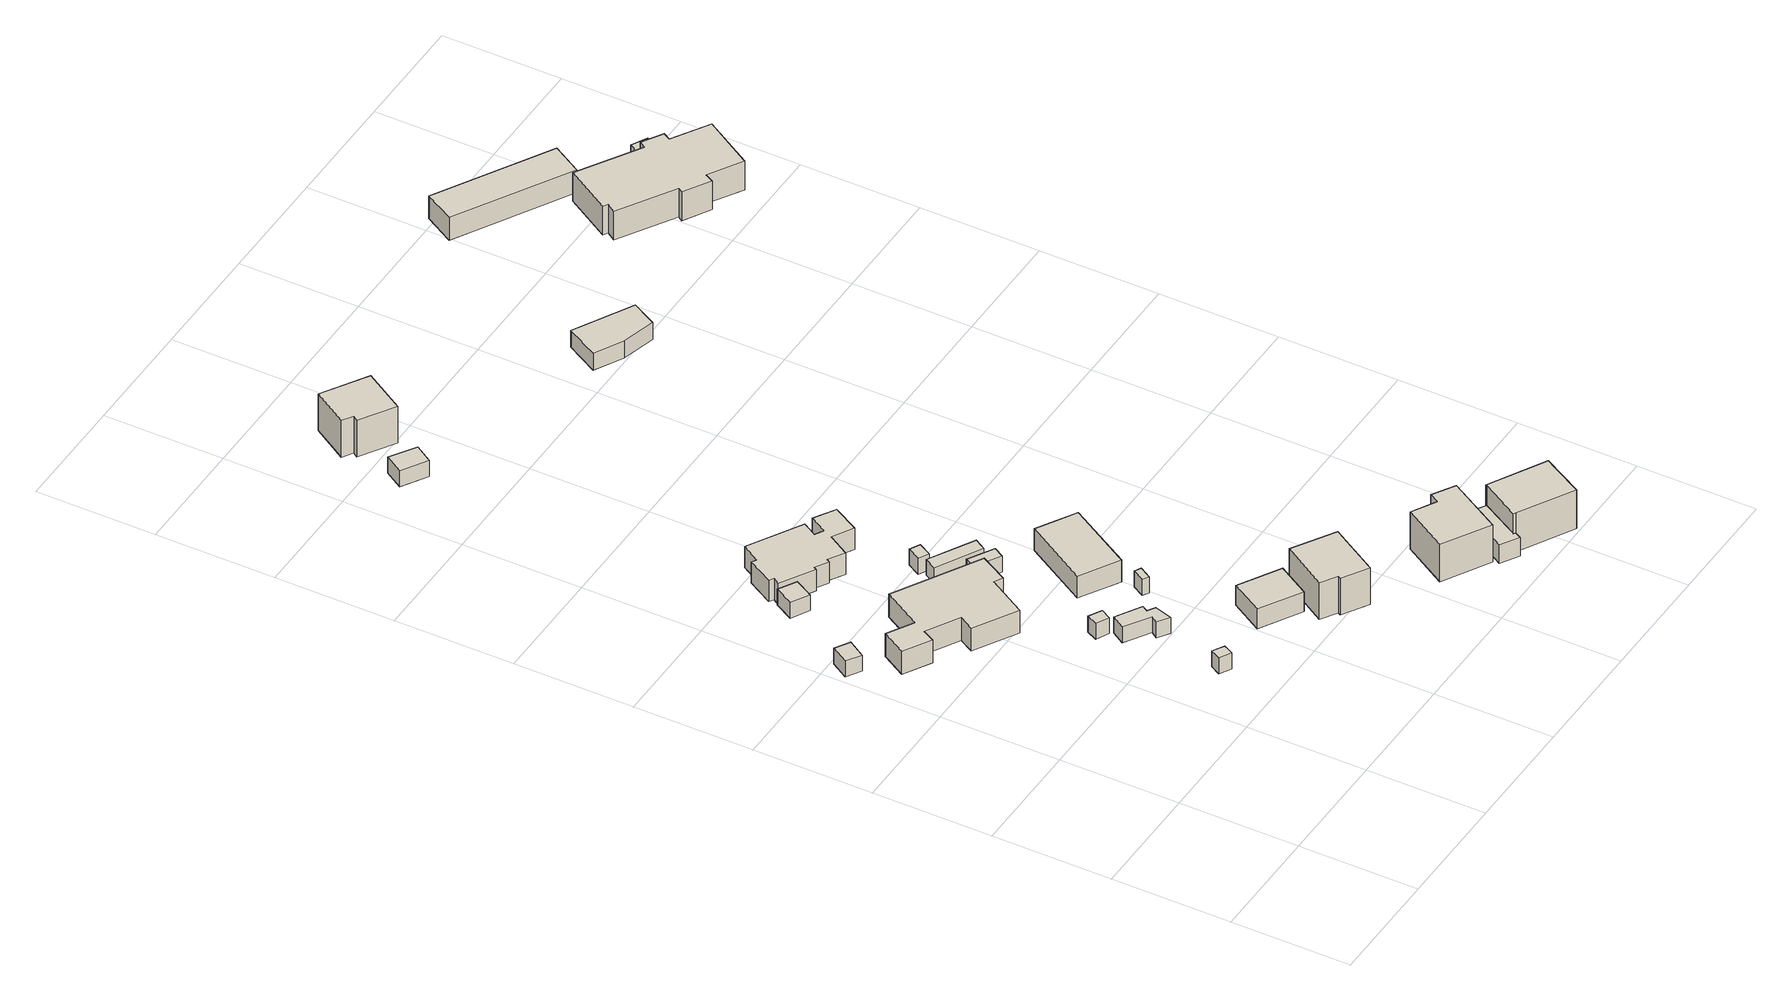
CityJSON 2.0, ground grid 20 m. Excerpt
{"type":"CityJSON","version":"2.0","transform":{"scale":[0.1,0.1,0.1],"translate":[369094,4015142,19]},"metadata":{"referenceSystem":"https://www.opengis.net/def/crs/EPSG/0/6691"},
"CityObjects":{
"building1":{"type":"Building","attributes":{"枝番":1,"利根川水系渡良瀬川洪水浸水想定区域（計画規模）.規模":"L1","利根川水系渡良瀬川洪水浸水想定区域（計画規模）.浸水ランク":"2","利根川水系渡良瀬川洪水浸水想定区域（計画規模）.浸水深":1.86,"利根川水系渡良瀬川洪水浸水想定区域（計画規模）.継続時間":6.9,"利根川水系渡良瀬川洪水浸水想定区域（想定最大規模）.規模":"L2","利根川水系渡良瀬川洪水浸水想定区域（想定最大規模）.浸水ランク":"3","利根川水系渡良瀬川洪水浸水想定区域（想定最大規模）.浸水深":3.44,"利根川水系渡良瀬川洪水浸水想定区域（想定最大規模）.継続時間":20.7,"利根川水系矢場川洪水浸水想定区域（想定最大規模）.規模":"L2","利根川水系矢場川洪水浸水想定区域（想定最大規模）.浸水ランク":"2","利根川水系矢場川洪水浸水想定区域（想定最大規模）.浸水深":0.89,"利根川水系矢場川洪水浸水想定区域（想定最大規模）.継続時間":6.1,"利根川水系多々良川洪水浸水想定区域（想定最大規模）.規模":"L2","利根川水系多々良川洪水浸水想定区域（想定最大規模）.浸水ランク":"2","利根川水系多々良川洪水浸水想定区域（想定最大規模）.浸水深":0.7,"利根川水系利根川洪水浸水想定区域（想定最大規模）.規模":"L2","利根川水系利根川洪水浸水想定区域（想定最大規模）.浸水ランク":"2","利根川水系利根川洪水浸水想定区域（想定最大規模）.浸水深":1.24,"measuredHeight":3.1,"BuildingDetails.prefecture":"10","BuildingDetails.city":"10207"},"geometry":[{"type":"Solid","lod":"1","boundaries":[[[[0,1,2,3]],[[2,4,5,3]],[[1,6,4,2]],[[0,7,6,1]],[[3,5,7,0]],[[4,6,7,5]]]]}]},
"building2":{"type":"Building","attributes":{"枝番":1,"利根川水系渡良瀬川洪水浸水想定区域（計画規模）.規模":"L1","利根川水系渡良瀬川洪水浸水想定区域（計画規模）.浸水ランク":"2","利根川水系渡良瀬川洪水浸水想定区域（計画規模）.浸水深":1.57,"利根川水系渡良瀬川洪水浸水想定区域（計画規模）.継続時間":8.3,"利根川水系渡良瀬川洪水浸水想定区域（想定最大規模）.規模":"L2","利根川水系渡良瀬川洪水浸水想定区域（想定最大規模）.浸水ランク":"3","利根川水系渡良瀬川洪水浸水想定区域（想定最大規模）.浸水深":3.14,"利根川水系渡良瀬川洪水浸水想定区域（想定最大規模）.継続時間":24.8,"利根川水系矢場川洪水浸水想定区域（想定最大規模）.規模":"L2","利根川水系矢場川洪水浸水想定区域（想定最大規模）.浸水ランク":"2","利根川水系矢場川洪水浸水想定区域（想定最大規模）.浸水深":0.58,"利根川水系矢場川洪水浸水想定区域（想定最大規模）.継続時間":10.4,"利根川水系多々良川洪水浸水想定区域（計画規模）.規模":"L1","利根川水系多々良川洪水浸水想定区域（想定最大規模）.規模":"L2","利根川水系多々良川洪水浸水想定区域（想定最大規模）.浸水ランク":"1","利根川水系多々良川洪水浸水想定区域（想定最大規模）.浸水深":0.4,"利根川水系多々良川洪水浸水想定区域（想定最大規模）.継続時間":6.3,"利根川水系利根川洪水浸水想定区域（想定最大規模）.規模":"L2","利根川水系利根川洪水浸水想定区域（想定最大規模）.浸水ランク":"2","利根川水系利根川洪水浸水想定区域（想定最大規模）.浸水深":1.34,"measuredHeight":3.1,"BuildingDetails.prefecture":"10","BuildingDetails.city":"10207"},"geometry":[{"type":"Solid","lod":"1","boundaries":[[[[8,9,10,11]],[[10,12,13,11]],[[9,14,12,10]],[[8,15,14,9]],[[11,13,15,8]],[[12,14,15,13]]]]}]},
"building3":{"type":"Building","attributes":{"枝番":1,"利根川水系渡良瀬川洪水浸水想定区域（計画規模）.規模":"L1","利根川水系渡良瀬川洪水浸水想定区域（計画規模）.浸水ランク":"2","利根川水系渡良瀬川洪水浸水想定区域（計画規模）.浸水深":1.37,"利根川水系渡良瀬川洪水浸水想定区域（計画規模）.継続時間":6.9,"利根川水系渡良瀬川洪水浸水想定区域（想定最大規模）.規模":"L2","利根川水系渡良瀬川洪水浸水想定区域（想定最大規模）.浸水ランク":"2","利根川水系渡良瀬川洪水浸水想定区域（想定最大規模）.浸水深":2.95,"利根川水系渡良瀬川洪水浸水想定区域（想定最大規模）.継続時間":20.7,"利根川水系矢場川洪水浸水想定区域（想定最大規模）.規模":"L2","利根川水系矢場川洪水浸水想定区域（想定最大規模）.浸水ランク":"1","利根川水系矢場川洪水浸水想定区域（想定最大規模）.浸水深":0.39,"利根川水系矢場川洪水浸水想定区域（想定最大規模）.継続時間":6.1,"利根川水系多々良川洪水浸水想定区域（計画規模）.規模":"L1","利根川水系多々良川洪水浸水想定区域（計画規模）.浸水ランク":"1","利根川水系多々良川洪水浸水想定区域（計画規模）.浸水深":0.03,"利根川水系多々良川洪水浸水想定区域（想定最大規模）.規模":"L2","利根川水系多々良川洪水浸水想定区域（想定最大規模）.浸水ランク":"1","利根川水系多々良川洪水浸水想定区域（想定最大規模）.浸水深":0.2,"利根川水系利根川洪水浸水想定区域（想定最大規模）.規模":"L2","利根川水系利根川洪水浸水想定区域（想定最大規模）.浸水ランク":"2","利根川水系利根川洪水浸水想定区域（想定最大規模）.浸水深":0.938,"usage":"411","measuredHeight":6.7,"BuildingDetails.prefecture":"10","BuildingDetails.city":"10207","BuildingDetails.surveyYear":2016},"geometry":[{"type":"Solid","lod":"1","boundaries":[[[[16,17,18,19,20,21,22,23,24,25,26,27]],[[26,28,29,27]],[[25,30,28,26]],[[24,31,30,25]],[[23,32,31,24]],[[22,33,32,23]],[[21,34,33,22]],[[20,35,34,21]],[[19,36,35,20]],[[18,37,36,19]],[[17,38,37,18]],[[16,39,38,17]],[[27,29,39,16]],[[28,30,31,32,33,34,35,36,37,38,39,29]]]]}]},
"building4":{"type":"Building","attributes":{"枝番":1,"利根川水系渡良瀬川洪水浸水想定区域（計画規模）.規模":"L1","利根川水系渡良瀬川洪水浸水想定区域（計画規模）.浸水ランク":"2","利根川水系渡良瀬川洪水浸水想定区域（計画規模）.浸水深":2.14,"利根川水系渡良瀬川洪水浸水想定区域（計画規模）.継続時間":10.6,"利根川水系渡良瀬川洪水浸水想定区域（想定最大規模）.規模":"L2","利根川水系渡良瀬川洪水浸水想定区域（想定最大規模）.浸水ランク":"3","利根川水系渡良瀬川洪水浸水想定区域（想定最大規模）.浸水深":3.74,"利根川水系渡良瀬川洪水浸水想定区域（想定最大規模）.継続時間":29.9,"利根川水系矢場川洪水浸水想定区域（想定最大規模）.規模":"L2","利根川水系矢場川洪水浸水想定区域（想定最大規模）.浸水ランク":"2","利根川水系矢場川洪水浸水想定区域（想定最大規模）.浸水深":1.18,"利根川水系矢場川洪水浸水想定区域（想定最大規模）.継続時間":14.2,"利根川水系多々良川洪水浸水想定区域（計画規模）.規模":"L1","利根川水系多々良川洪水浸水想定区域（計画規模）.浸水ランク":"2","利根川水系多々良川洪水浸水想定区域（計画規模）.浸水深":0.53,"利根川水系多々良川洪水浸水想定区域（計画規模）.継続時間":0.9,"利根川水系多々良川洪水浸水想定区域（想定最大規模）.規模":"L2","利根川水系多々良川洪水浸水想定区域（想定最大規模）.浸水ランク":"2","利根川水系多々良川洪水浸水想定区域（想定最大規模）.浸水深":1,"利根川水系多々良川洪水浸水想定区域（想定最大規模）.継続時間":11.8,"利根川水系利根川洪水浸水想定区域（想定最大規模）.規模":"L2","利根川水系利根川洪水浸水想定区域（想定最大規模）.浸水ランク":"2","利根川水系利根川洪水浸水想定区域（想定最大規模）.浸水深":1.74,"BuildingDetails.prefecture":"10","BuildingDetails.city":"10207"},"geometry":[{"type":"Solid","lod":"1","boundaries":[[[[40,41,42,43]],[[42,44,45,43]],[[41,46,44,42]],[[40,47,46,41]],[[43,45,47,40]],[[44,46,47,45]]]]}]},
"building5":{"type":"Building","attributes":{"枝番":1,"利根川水系渡良瀬川洪水浸水想定区域（計画規模）.規模":"L1","利根川水系渡良瀬川洪水浸水想定区域（計画規模）.浸水ランク":"2","利根川水系渡良瀬川洪水浸水想定区域（計画規模）.浸水深":1.77,"利根川水系渡良瀬川洪水浸水想定区域（計画規模）.継続時間":7.5,"利根川水系渡良瀬川洪水浸水想定区域（想定最大規模）.規模":"L2","利根川水系渡良瀬川洪水浸水想定区域（想定最大規模）.浸水ランク":"3","利根川水系渡良瀬川洪水浸水想定区域（想定最大規模）.浸水深":3.34,"利根川水系渡良瀬川洪水浸水想定区域（想定最大規模）.継続時間":22.2,"利根川水系矢場川洪水浸水想定区域（想定最大規模）.規模":"L2","利根川水系矢場川洪水浸水想定区域（想定最大規模）.浸水ランク":"2","利根川水系矢場川洪水浸水想定区域（想定最大規模）.浸水深":0.79,"利根川水系矢場川洪水浸水想定区域（想定最大規模）.継続時間":8.2,"利根川水系多々良川洪水浸水想定区域（計画規模）.規模":"L1","利根川水系多々良川洪水浸水想定区域（計画規模）.浸水ランク":"1","利根川水系多々良川洪水浸水想定区域（計画規模）.浸水深":0.13,"利根川水系多々良川洪水浸水想定区域（想定最大規模）.規模":"L2","利根川水系多々良川洪水浸水想定区域（想定最大規模）.浸水ランク":"2","利根川水系多々良川洪水浸水想定区域（想定最大規模）.浸水深":0.6,"利根川水系多々良川洪水浸水想定区域（想定最大規模）.継続時間":1.9,"利根川水系利根川洪水浸水想定区域（想定最大規模）.規模":"L2","利根川水系利根川洪水浸水想定区域（想定最大規模）.浸水ランク":"2","利根川水系利根川洪水浸水想定区域（想定最大規模）.浸水深":1.14,"BuildingDetails.prefecture":"10","BuildingDetails.city":"10207"},"geometry":[{"type":"Solid","lod":"1","boundaries":[[[[48,49,50,51]],[[50,52,53,51]],[[49,54,52,50]],[[48,55,54,49]],[[51,53,55,48]],[[52,54,55,53]]]]}]},
"building6":{"type":"Building","attributes":{"枝番":1,"利根川水系渡良瀬川洪水浸水想定区域（計画規模）.規模":"L1","利根川水系渡良瀬川洪水浸水想定区域（計画規模）.浸水ランク":"2","利根川水系渡良瀬川洪水浸水想定区域（計画規模）.浸水深":1.77,"利根川水系渡良瀬川洪水浸水想定区域（計画規模）.継続時間":7.5,"利根川水系渡良瀬川洪水浸水想定区域（想定最大規模）.規模":"L2","利根川水系渡良瀬川洪水浸水想定区域（想定最大規模）.浸水ランク":"3","利根川水系渡良瀬川洪水浸水想定区域（想定最大規模）.浸水深":3.34,"利根川水系渡良瀬川洪水浸水想定区域（想定最大規模）.継続時間":22.2,"利根川水系矢場川洪水浸水想定区域（想定最大規模）.規模":"L2","利根川水系矢場川洪水浸水想定区域（想定最大規模）.浸水ランク":"2","利根川水系矢場川洪水浸水想定区域（想定最大規模）.浸水深":0.79,"利根川水系矢場川洪水浸水想定区域（想定最大規模）.継続時間":8.2,"利根川水系多々良川洪水浸水想定区域（計画規模）.規模":"L1","利根川水系多々良川洪水浸水想定区域（計画規模）.浸水ランク":"1","利根川水系多々良川洪水浸水想定区域（計画規模）.浸水深":0.13,"利根川水系多々良川洪水浸水想定区域（想定最大規模）.規模":"L2","利根川水系多々良川洪水浸水想定区域（想定最大規模）.浸水ランク":"2","利根川水系多々良川洪水浸水想定区域（想定最大規模）.浸水深":0.6,"利根川水系多々良川洪水浸水想定区域（想定最大規模）.継続時間":1.9,"利根川水系利根川洪水浸水想定区域（想定最大規模）.規模":"L2","利根川水系利根川洪水浸水想定区域（想定最大規模）.浸水ランク":"2","利根川水系利根川洪水浸水想定区域（想定最大規模）.浸水深":1.24,"BuildingDetails.prefecture":"10","BuildingDetails.city":"10207"},"geometry":[{"type":"Solid","lod":"1","boundaries":[[[[56,57,58,59,60,61,62,63]],[[62,64,65,63]],[[61,66,64,62]],[[60,67,66,61]],[[59,68,67,60]],[[58,69,68,59]],[[57,70,69,58]],[[56,71,70,57]],[[63,65,71,56]],[[64,66,67,68,69,70,71,65]]]]}]},
"building7":{"type":"Building","attributes":{"枝番":1,"利根川水系渡良瀬川洪水浸水想定区域（計画規模）.規模":"L1","利根川水系渡良瀬川洪水浸水想定区域（計画規模）.浸水ランク":"2","利根川水系渡良瀬川洪水浸水想定区域（計画規模）.浸水深":1.61,"利根川水系渡良瀬川洪水浸水想定区域（計画規模）.継続時間":8.3,"利根川水系渡良瀬川洪水浸水想定区域（想定最大規模）.規模":"L2","利根川水系渡良瀬川洪水浸水想定区域（想定最大規模）.浸水ランク":"3","利根川水系渡良瀬川洪水浸水想定区域（想定最大規模）.浸水深":3.15,"利根川水系渡良瀬川洪水浸水想定区域（想定最大規模）.継続時間":24.8,"利根川水系矢場川洪水浸水想定区域（想定最大規模）.規模":"L2","利根川水系矢場川洪水浸水想定区域（想定最大規模）.浸水ランク":"2","利根川水系矢場川洪水浸水想定区域（想定最大規模）.浸水深":0.58,"利根川水系矢場川洪水浸水想定区域（想定最大規模）.継続時間":10.4,"利根川水系多々良川洪水浸水想定区域（計画規模）.規模":"L1","利根川水系多々良川洪水浸水想定区域（計画規模）.浸水ランク":"1","利根川水系多々良川洪水浸水想定区域（計画規模）.浸水深":0.13,"利根川水系多々良川洪水浸水想定区域（想定最大規模）.規模":"L2","利根川水系多々良川洪水浸水想定区域（想定最大規模）.浸水ランク":"1","利根川水系多々良川洪水浸水想定区域（想定最大規模）.浸水深":0.4,"利根川水系多々良川洪水浸水想定区域（想定最大規模）.継続時間":6.3,"利根川水系利根川洪水浸水想定区域（想定最大規模）.規模":"L2","利根川水系利根川洪水浸水想定区域（想定最大規模）.浸水ランク":"2","利根川水系利根川洪水浸水想定区域（想定最大規模）.浸水深":1.04,"usage":"411","measuredHeight":5.1,"BuildingDetails.prefecture":"10","BuildingDetails.city":"10207","BuildingDetails.surveyYear":2016},"geometry":[{"type":"Solid","lod":"1","boundaries":[[[[72,73,74,75,76,77,78,79,80,81,82,83,84,85,86,87,88,89]],[[88,90,91,89]],[[87,92,90,88]],[[86,93,92,87]],[[85,94,93,86]],[[84,95,94,85]],[[83,96,95,84]],[[82,97,96,83]],[[81,98,97,82]],[[80,99,98,81]],[[79,100,99,80]],[[78,101,100,79]],[[77,102,101,78]],[[76,103,102,77]],[[75,104,103,76]],[[74,105,104,75]],[[73,106,105,74]],[[72,107,106,73]],[[89,91,107,72]],[[90,92,93,94,95,96,97,98,99,100,101,102,103,104,105,106,107,91]]]]}]},
"building8":{"type":"Building","attributes":{"枝番":1,"利根川水系渡良瀬川洪水浸水想定区域（計画規模）.規模":"L1","利根川水系渡良瀬川洪水浸水想定区域（計画規模）.浸水ランク":"2","利根川水系渡良瀬川洪水浸水想定区域（計画規模）.浸水深":1.58,"利根川水系渡良瀬川洪水浸水想定区域（計画規模）.継続時間":8.2,"利根川水系渡良瀬川洪水浸水想定区域（想定最大規模）.規模":"L2","利根川水系渡良瀬川洪水浸水想定区域（想定最大規模）.浸水ランク":"3","利根川水系渡良瀬川洪水浸水想定区域（想定最大規模）.浸水深":3.15,"利根川水系渡良瀬川洪水浸水想定区域（想定最大規模）.継続時間":24.3,"利根川水系矢場川洪水浸水想定区域（想定最大規模）.規模":"L2","利根川水系矢場川洪水浸水想定区域（想定最大規模）.浸水ランク":"2","利根川水系矢場川洪水浸水想定区域（想定最大規模）.浸水深":0.58,"利根川水系矢場川洪水浸水想定区域（想定最大規模）.継続時間":10.1,"利根川水系多々良川洪水浸水想定区域（計画規模）.規模":"L1","利根川水系多々良川洪水浸水想定区域（計画規模）.浸水ランク":"1","利根川水系多々良川洪水浸水想定区域（計画規模）.浸水深":0.33,"利根川水系多々良川洪水浸水想定区域（想定最大規模）.規模":"L2","利根川水系多々良川洪水浸水想定区域（想定最大規模）.浸水ランク":"1","利根川水系多々良川洪水浸水想定区域（想定最大規模）.浸水深":0.4,"利根川水系多々良川洪水浸水想定区域（想定最大規模）.継続時間":5.8,"利根川水系利根川洪水浸水想定区域（想定最大規模）.規模":"L2","利根川水系利根川洪水浸水想定区域（想定最大規模）.浸水ランク":"2","利根川水系利根川洪水浸水想定区域（想定最大規模）.浸水深":1.14,"usage":"411","BuildingDetails.prefecture":"10","BuildingDetails.city":"10207","BuildingDetails.surveyYear":2016},"geometry":[{"type":"Solid","lod":"1","boundaries":[[[[108,109,110,111]],[[110,112,113,111]],[[109,114,112,110]],[[108,115,114,109]],[[111,113,115,108]],[[112,114,115,113]]]]}]},
"building9":{"type":"Building","attributes":{"枝番":1,"利根川水系渡良瀬川洪水浸水想定区域（計画規模）.規模":"L1","利根川水系渡良瀬川洪水浸水想定区域（計画規模）.浸水ランク":"2","利根川水系渡良瀬川洪水浸水想定区域（計画規模）.浸水深":1.68,"利根川水系渡良瀬川洪水浸水想定区域（計画規模）.継続時間":8.2,"利根川水系渡良瀬川洪水浸水想定区域（想定最大規模）.規模":"L2","利根川水系渡良瀬川洪水浸水想定区域（想定最大規模）.浸水ランク":"3","利根川水系渡良瀬川洪水浸水想定区域（想定最大規模）.浸水深":3.25,"利根川水系渡良瀬川洪水浸水想定区域（想定最大規模）.継続時間":24.3,"利根川水系矢場川洪水浸水想定区域（想定最大規模）.規模":"L2","利根川水系矢場川洪水浸水想定区域（想定最大規模）.浸水ランク":"2","利根川水系矢場川洪水浸水想定区域（想定最大規模）.浸水深":0.69,"利根川水系矢場川洪水浸水想定区域（想定最大規模）.継続時間":10.1,"利根川水系多々良川洪水浸水想定区域（計画規模）.規模":"L1","利根川水系多々良川洪水浸水想定区域（計画規模）.浸水ランク":"1","利根川水系多々良川洪水浸水想定区域（計画規模）.浸水深":0.03,"利根川水系多々良川洪水浸水想定区域（想定最大規模）.規模":"L2","利根川水系多々良川洪水浸水想定区域（想定最大規模）.浸水ランク":"2","利根川水系多々良川洪水浸水想定区域（想定最大規模）.浸水深":0.5,"利根川水系多々良川洪水浸水想定区域（想定最大規模）.継続時間":5.8,"利根川水系利根川洪水浸水想定区域（想定最大規模）.規模":"L2","利根川水系利根川洪水浸水想定区域（想定最大規模）.浸水ランク":"2","利根川水系利根川洪水浸水想定区域（想定最大規模）.浸水深":1.24,"usage":"411","BuildingDetails.prefecture":"10","BuildingDetails.city":"10207","BuildingDetails.surveyYear":2016},"geometry":[{"type":"Solid","lod":"1","boundaries":[[[[116,117,118,119]],[[118,120,121,119]],[[117,122,120,118]],[[116,123,122,117]],[[119,121,123,116]],[[120,122,123,121]]]]}]},
"building10":{"type":"Building","attributes":{"枝番":1,"利根川水系渡良瀬川洪水浸水想定区域（計画規模）.規模":"L1","利根川水系渡良瀬川洪水浸水想定区域（計画規模）.浸水ランク":"2","利根川水系渡良瀬川洪水浸水想定区域（計画規模）.浸水深":1.58,"利根川水系渡良瀬川洪水浸水想定区域（計画規模）.継続時間":8.2,"利根川水系渡良瀬川洪水浸水想定区域（想定最大規模）.規模":"L2","利根川水系渡良瀬川洪水浸水想定区域（想定最大規模）.浸水ランク":"3","利根川水系渡良瀬川洪水浸水想定区域（想定最大規模）.浸水深":3.15,"利根川水系渡良瀬川洪水浸水想定区域（想定最大規模）.継続時間":24.3,"利根川水系矢場川洪水浸水想定区域（想定最大規模）.規模":"L2","利根川水系矢場川洪水浸水想定区域（想定最大規模）.浸水ランク":"2","利根川水系矢場川洪水浸水想定区域（想定最大規模）.浸水深":0.58,"利根川水系矢場川洪水浸水想定区域（想定最大規模）.継続時間":10.1,"利根川水系多々良川洪水浸水想定区域（計画規模）.規模":"L1","利根川水系多々良川洪水浸水想定区域（計画規模）.浸水ランク":"1","利根川水系多々良川洪水浸水想定区域（計画規模）.浸水深":0.03,"利根川水系多々良川洪水浸水想定区域（想定最大規模）.規模":"L2","利根川水系多々良川洪水浸水想定区域（想定最大規模）.浸水ランク":"1","利根川水系多々良川洪水浸水想定区域（想定最大規模）.浸水深":0.4,"利根川水系多々良川洪水浸水想定区域（想定最大規模）.継続時間":5.8,"利根川水系利根川洪水浸水想定区域（想定最大規模）.規模":"L2","利根川水系利根川洪水浸水想定区域（想定最大規模）.浸水ランク":"2","利根川水系利根川洪水浸水想定区域（想定最大規模）.浸水深":1.34,"usage":"411","BuildingDetails.prefecture":"10","BuildingDetails.city":"10207","BuildingDetails.surveyYear":2016},"geometry":[{"type":"Solid","lod":"1","boundaries":[[[[124,125,126,127,128,129]],[[128,130,131,129]],[[127,132,130,128]],[[126,133,132,127]],[[125,134,133,126]],[[124,135,134,125]],[[129,131,135,124]],[[130,132,133,134,135,131]]]]}]},
"building11":{"type":"Building","attributes":{"枝番":1,"利根川水系渡良瀬川洪水浸水想定区域（計画規模）.規模":"L1","利根川水系渡良瀬川洪水浸水想定区域（計画規模）.浸水ランク":"2","利根川水系渡良瀬川洪水浸水想定区域（計画規模）.浸水深":1.77,"利根川水系渡良瀬川洪水浸水想定区域（計画規模）.継続時間":7.5,"利根川水系渡良瀬川洪水浸水想定区域（想定最大規模）.規模":"L2","利根川水系渡良瀬川洪水浸水想定区域（想定最大規模）.浸水ランク":"3","利根川水系渡良瀬川洪水浸水想定区域（想定最大規模）.浸水深":3.34,"利根川水系渡良瀬川洪水浸水想定区域（想定最大規模）.継続時間":22.2,"利根川水系矢場川洪水浸水想定区域（想定最大規模）.規模":"L2","利根川水系矢場川洪水浸水想定区域（想定最大規模）.浸水ランク":"2","利根川水系矢場川洪水浸水想定区域（想定最大規模）.浸水深":0.79,"利根川水系矢場川洪水浸水想定区域（想定最大規模）.継続時間":8.2,"利根川水系多々良川洪水浸水想定区域（計画規模）.規模":"L1","利根川水系多々良川洪水浸水想定区域（計画規模）.浸水ランク":"1","利根川水系多々良川洪水浸水想定区域（計画規模）.浸水深":0.13,"利根川水系多々良川洪水浸水想定区域（想定最大規模）.規模":"L2","利根川水系多々良川洪水浸水想定区域（想定最大規模）.浸水ランク":"2","利根川水系多々良川洪水浸水想定区域（想定最大規模）.浸水深":0.6,"利根川水系多々良川洪水浸水想定区域（想定最大規模）.継続時間":1.9,"利根川水系利根川洪水浸水想定区域（想定最大規模）.規模":"L2","利根川水系利根川洪水浸水想定区域（想定最大規模）.浸水ランク":"2","利根川水系利根川洪水浸水想定区域（想定最大規模）.浸水深":1.34,"BuildingDetails.prefecture":"10","BuildingDetails.city":"10207"},"geometry":[{"type":"Solid","lod":"1","boundaries":[[[[136,137,138,139]],[[138,140,141,139]],[[137,142,140,138]],[[136,143,142,137]],[[139,141,143,136]],[[140,142,143,141]]]]}]},
"building12":{"type":"Building","attributes":{"枝番":1,"利根川水系渡良瀬川洪水浸水想定区域（計画規模）.規模":"L1","利根川水系渡良瀬川洪水浸水想定区域（計画規模）.浸水ランク":"2","利根川水系渡良瀬川洪水浸水想定区域（計画規模）.浸水深":2.14,"利根川水系渡良瀬川洪水浸水想定区域（計画規模）.継続時間":10.6,"利根川水系渡良瀬川洪水浸水想定区域（想定最大規模）.規模":"L2","利根川水系渡良瀬川洪水浸水想定区域（想定最大規模）.浸水ランク":"3","利根川水系渡良瀬川洪水浸水想定区域（想定最大規模）.浸水深":3.74,"利根川水系渡良瀬川洪水浸水想定区域（想定最大規模）.継続時間":29.9,"利根川水系矢場川洪水浸水想定区域（想定最大規模）.規模":"L2","利根川水系矢場川洪水浸水想定区域（想定最大規模）.浸水ランク":"2","利根川水系矢場川洪水浸水想定区域（想定最大規模）.浸水深":1.18,"利根川水系矢場川洪水浸水想定区域（想定最大規模）.継続時間":14.2,"利根川水系多々良川洪水浸水想定区域（計画規模）.規模":"L1","利根川水系多々良川洪水浸水想定区域（計画規模）.浸水ランク":"2","利根川水系多々良川洪水浸水想定区域（計画規模）.浸水深":0.53,"利根川水系多々良川洪水浸水想定区域（計画規模）.継続時間":0.9,"利根川水系多々良川洪水浸水想定区域（想定最大規模）.規模":"L2","利根川水系多々良川洪水浸水想定区域（想定最大規模）.浸水ランク":"2","利根川水系多々良川洪水浸水想定区域（想定最大規模）.浸水深":1,"利根川水系多々良川洪水浸水想定区域（想定最大規模）.継続時間":11.8,"利根川水系利根川洪水浸水想定区域（想定最大規模）.規模":"L2","利根川水系利根川洪水浸水想定区域（想定最大規模）.浸水ランク":"2","利根川水系利根川洪水浸水想定区域（想定最大規模）.浸水深":1.74,"usage":"411","measuredHeight":4,"BuildingDetails.prefecture":"10","BuildingDetails.city":"10207","BuildingDetails.surveyYear":2016},"geometry":[{"type":"Solid","lod":"1","boundaries":[[[[144,145,146,147]],[[146,148,149,147]],[[145,150,148,146]],[[144,151,150,145]],[[147,149,151,144]],[[148,150,151,149]]]]}]},
"building13":{"type":"Building","attributes":{"枝番":1,"利根川水系渡良瀬川洪水浸水想定区域（計画規模）.規模":"L1","利根川水系渡良瀬川洪水浸水想定区域（計画規模）.浸水ランク":"2","利根川水系渡良瀬川洪水浸水想定区域（計画規模）.浸水深":1.97,"利根川水系渡良瀬川洪水浸水想定区域（計画規模）.継続時間":6.6,"利根川水系渡良瀬川洪水浸水想定区域（想定最大規模）.規模":"L2","利根川水系渡良瀬川洪水浸水想定区域（想定最大規模）.浸水ランク":"3","利根川水系渡良瀬川洪水浸水想定区域（想定最大規模）.浸水深":3.18,"利根川水系渡良瀬川洪水浸水想定区域（想定最大規模）.継続時間":19.8,"利根川水系矢場川洪水浸水想定区域（想定最大規模）.規模":"L2","利根川水系矢場川洪水浸水想定区域（想定最大規模）.浸水ランク":"2","利根川水系矢場川洪水浸水想定区域（想定最大規模）.浸水深":0.58,"利根川水系矢場川洪水浸水想定区域（想定最大規模）.継続時間":3.5,"利根川水系多々良川洪水浸水想定区域（想定最大規模）.規模":"L2","利根川水系多々良川洪水浸水想定区域（想定最大規模）.浸水ランク":"1","利根川水系多々良川洪水浸水想定区域（想定最大規模）.浸水深":0.4,"利根川水系利根川洪水浸水想定区域（想定最大規模）.規模":"L2","利根川水系利根川洪水浸水想定区域（想定最大規模）.浸水ランク":"2","利根川水系利根川洪水浸水想定区域（想定最大規模）.浸水深":1.14,"BuildingDetails.prefecture":"10","BuildingDetails.city":"10207"},"geometry":[{"type":"Solid","lod":"1","boundaries":[[[[152,153,154,155]],[[154,156,157,155]],[[153,158,156,154]],[[152,159,158,153]],[[155,157,159,152]],[[156,158,159,157]]]]}]},
"building14":{"type":"Building","attributes":{"枝番":1,"利根川水系渡良瀬川洪水浸水想定区域（計画規模）.規模":"L1","利根川水系渡良瀬川洪水浸水想定区域（計画規模）.浸水ランク":"2","利根川水系渡良瀬川洪水浸水想定区域（計画規模）.浸水深":1.58,"利根川水系渡良瀬川洪水浸水想定区域（計画規模）.継続時間":7.5,"利根川水系渡良瀬川洪水浸水想定区域（想定最大規模）.規模":"L2","利根川水系渡良瀬川洪水浸水想定区域（想定最大規模）.浸水ランク":"3","利根川水系渡良瀬川洪水浸水想定区域（想定最大規模）.浸水深":3.14,"利根川水系渡良瀬川洪水浸水想定区域（想定最大規模）.継続時間":22.2,"利根川水系矢場川洪水浸水想定区域（想定最大規模）.規模":"L2","利根川水系矢場川洪水浸水想定区域（想定最大規模）.浸水ランク":"2","利根川水系矢場川洪水浸水想定区域（想定最大規模）.浸水深":0.58,"利根川水系矢場川洪水浸水想定区域（想定最大規模）.継続時間":8.2,"利根川水系多々良川洪水浸水想定区域（計画規模）.規模":"L1","利根川水系多々良川洪水浸水想定区域（計画規模）.浸水ランク":"1","利根川水系多々良川洪水浸水想定区域（計画規模）.浸水深":0.13,"利根川水系多々良川洪水浸水想定区域（想定最大規模）.規模":"L2","利根川水系多々良川洪水浸水想定区域（想定最大規模）.浸水ランク":"1","利根川水系多々良川洪水浸水想定区域（想定最大規模）.浸水深":0.4,"利根川水系多々良川洪水浸水想定区域（想定最大規模）.継続時間":1.9,"利根川水系利根川洪水浸水想定区域（想定最大規模）.規模":"L2","利根川水系利根川洪水浸水想定区域（想定最大規模）.浸水ランク":"2","利根川水系利根川洪水浸水想定区域（想定最大規模）.浸水深":0.937,"measuredHeight":4.6,"BuildingDetails.prefecture":"10","BuildingDetails.city":"10207"},"geometry":[{"type":"Solid","lod":"1","boundaries":[[[[160,161,162,163]],[[162,164,165,163]],[[161,166,164,162]],[[160,167,166,161]],[[163,165,167,160]],[[164,166,167,165]]]]}]},
"building15":{"type":"Building","attributes":{"枝番":1,"利根川水系渡良瀬川洪水浸水想定区域（計画規模）.規模":"L1","利根川水系渡良瀬川洪水浸水想定区域（計画規模）.浸水ランク":"2","利根川水系渡良瀬川洪水浸水想定区域（計画規模）.浸水深":1.75,"利根川水系渡良瀬川洪水浸水想定区域（計画規模）.継続時間":13.1,"利根川水系渡良瀬川洪水浸水想定区域（想定最大規模）.規模":"L2","利根川水系渡良瀬川洪水浸水想定区域（想定最大規模）.浸水ランク":"3","利根川水系渡良瀬川洪水浸水想定区域（想定最大規模）.浸水深":3.34,"利根川水系渡良瀬川洪水浸水想定区域（想定最大規模）.継続時間":34,"利根川水系矢場川洪水浸水想定区域（想定最大規模）.規模":"L2","利根川水系矢場川洪水浸水想定区域（想定最大規模）.浸水ランク":"2","利根川水系矢場川洪水浸水想定区域（想定最大規模）.浸水深":0.79,"利根川水系矢場川洪水浸水想定区域（想定最大規模）.継続時間":18.1,"利根川水系多々良川洪水浸水想定区域（計画規模）.規模":"L1","利根川水系多々良川洪水浸水想定区域（計画規模）.浸水ランク":"1","利根川水系多々良川洪水浸水想定区域（計画規模）.浸水深":0.13,"利根川水系多々良川洪水浸水想定区域（計画規模）.継続時間":6.5,"利根川水系多々良川洪水浸水想定区域（想定最大規模）.規模":"L2","利根川水系多々良川洪水浸水想定区域（想定最大規模）.浸水ランク":"2","利根川水系多々良川洪水浸水想定区域（想定最大規模）.浸水深":0.6,"利根川水系多々良川洪水浸水想定区域（想定最大規模）.継続時間":16.2,"利根川水系利根川洪水浸水想定区域（想定最大規模）.規模":"L2","利根川水系利根川洪水浸水想定区域（想定最大規模）.浸水ランク":"2","利根川水系利根川洪水浸水想定区域（想定最大規模）.浸水深":1.34,"usage":"411","measuredHeight":7.7,"BuildingDetails.prefecture":"10","BuildingDetails.city":"10207","BuildingDetails.surveyYear":2016},"geometry":[{"type":"Solid","lod":"1","boundaries":[[[[168,169,170,171,172,173]],[[172,174,175,173]],[[171,176,174,172]],[[170,177,176,171]],[[169,178,177,170]],[[168,179,178,169]],[[173,175,179,168]],[[174,176,177,178,179,175]]]]}]},
"building16":{"type":"Building","attributes":{"枝番":1,"利根川水系渡良瀬川洪水浸水想定区域（計画規模）.規模":"L1","利根川水系渡良瀬川洪水浸水想定区域（計画規模）.浸水ランク":"2","利根川水系渡良瀬川洪水浸水想定区域（計画規模）.浸水深":2.08,"利根川水系渡良瀬川洪水浸水想定区域（計画規模）.継続時間":6.6,"利根川水系渡良瀬川洪水浸水想定区域（想定最大規模）.規模":"L2","利根川水系渡良瀬川洪水浸水想定区域（想定最大規模）.浸水ランク":"3","利根川水系渡良瀬川洪水浸水想定区域（想定最大規模）.浸水深":3.23,"利根川水系渡良瀬川洪水浸水想定区域（想定最大規模）.継続時間":19.8,"利根川水系矢場川洪水浸水想定区域（想定最大規模）.規模":"L2","利根川水系矢場川洪水浸水想定区域（想定最大規模）.浸水ランク":"2","利根川水系矢場川洪水浸水想定区域（想定最大規模）.浸水深":0.58,"利根川水系矢場川洪水浸水想定区域（想定最大規模）.継続時間":3.5,"利根川水系多々良川洪水浸水想定区域（計画規模）.規模":"L1","利根川水系多々良川洪水浸水想定区域（計画規模）.浸水ランク":"1","利根川水系多々良川洪水浸水想定区域（計画規模）.浸水深":0.13,"利根川水系多々良川洪水浸水想定区域（想定最大規模）.規模":"L2","利根川水系多々良川洪水浸水想定区域（想定最大規模）.浸水ランク":"1","利根川水系多々良川洪水浸水想定区域（想定最大規模）.浸水深":0.4,"利根川水系利根川洪水浸水想定区域（想定最大規模）.規模":"L2","利根川水系利根川洪水浸水想定区域（想定最大規模）.浸水ランク":"2","利根川水系利根川洪水浸水想定区域（想定最大規模）.浸水深":1.04,"measuredHeight":7.7,"BuildingDetails.prefecture":"10","BuildingDetails.city":"10207"},"geometry":[{"type":"Solid","lod":"1","boundaries":[[[[180,181,182,183,184,185]],[[184,186,187,185]],[[183,188,186,184]],[[182,189,188,183]],[[181,190,189,182]],[[180,191,190,181]],[[185,187,191,180]],[[186,188,189,190,191,187]]]]}]},
"building17":{"type":"Building","attributes":{"枝番":1,"利根川水系渡良瀬川洪水浸水想定区域（計画規模）.規模":"L1","利根川水系渡良瀬川洪水浸水想定区域（計画規模）.浸水ランク":"2","利根川水系渡良瀬川洪水浸水想定区域（計画規模）.浸水深":1.76,"利根川水系渡良瀬川洪水浸水想定区域（計画規模）.継続時間":22.5,"利根川水系渡良瀬川洪水浸水想定区域（想定最大規模）.規模":"L2","利根川水系渡良瀬川洪水浸水想定区域（想定最大規模）.浸水ランク":"3","利根川水系渡良瀬川洪水浸水想定区域（想定最大規模）.浸水深":3.35,"利根川水系渡良瀬川洪水浸水想定区域（想定最大規模）.継続時間":62,"利根川水系矢場川洪水浸水想定区域（計画規模）.規模":"L1","利根川水系矢場川洪水浸水想定区域（計画規模）.浸水ランク":"1","利根川水系矢場川洪水浸水想定区域（計画規模）.浸水深":0.16,"利根川水系矢場川洪水浸水想定区域（想定最大規模）.規模":"L2","利根川水系矢場川洪水浸水想定区域（想定最大規模）.浸水ランク":"2","利根川水系矢場川洪水浸水想定区域（想定最大規模）.浸水深":0.79,"利根川水系矢場川洪水浸水想定区域（想定最大規模）.継続時間":31.9,"利根川水系多々良川洪水浸水想定区域（計画規模）.規模":"L1","利根川水系多々良川洪水浸水想定区域（計画規模）.浸水ランク":"1","利根川水系多々良川洪水浸水想定区域（計画規模）.浸水深":0.13,"利根川水系多々良川洪水浸水想定区域（計画規模）.継続時間":12.8,"利根川水系多々良川洪水浸水想定区域（想定最大規模）.規模":"L2","利根川水系多々良川洪水浸水想定区域（想定最大規模）.浸水ランク":"2","利根川水系多々良川洪水浸水想定区域（想定最大規模）.浸水深":0.6,"利根川水系多々良川洪水浸水想定区域（想定最大規模）.継続時間":28.1,"利根川水系利根川洪水浸水想定区域（想定最大規模）.規模":"L2","利根川水系利根川洪水浸水想定区域（想定最大規模）.浸水ランク":"2","利根川水系利根川洪水浸水想定区域（想定最大規模）.浸水深":1.34,"usage":"411","measuredHeight":7.7,"BuildingDetails.prefecture":"10","BuildingDetails.city":"10207","BuildingDetails.surveyYear":2016},"geometry":[{"type":"Solid","lod":"1","boundaries":[[[[192,193,194,195,196,197]],[[196,198,199,197]],[[195,200,198,196]],[[194,201,200,195]],[[193,202,201,194]],[[192,203,202,193]],[[197,199,203,192]],[[198,200,201,202,203,199]]]]}]},
"building18":{"type":"Building","attributes":{"枝番":1,"利根川水系渡良瀬川洪水浸水想定区域（計画規模）.規模":"L1","利根川水系渡良瀬川洪水浸水想定区域（計画規模）.浸水ランク":"2","利根川水系渡良瀬川洪水浸水想定区域（計画規模）.浸水深":1.57,"利根川水系渡良瀬川洪水浸水想定区域（計画規模）.継続時間":22.5,"利根川水系渡良瀬川洪水浸水想定区域（想定最大規模）.規模":"L2","利根川水系渡良瀬川洪水浸水想定区域（想定最大規模）.浸水ランク":"3","利根川水系渡良瀬川洪水浸水想定区域（想定最大規模）.浸水深":3.15,"利根川水系渡良瀬川洪水浸水想定区域（想定最大規模）.継続時間":62,"利根川水系矢場川洪水浸水想定区域（計画規模）.規模":"L1","利根川水系矢場川洪水浸水想定区域（計画規模）.浸水ランク":"1","利根川水系矢場川洪水浸水想定区域（計画規模）.浸水深":0.36,"利根川水系矢場川洪水浸水想定区域（想定最大規模）.規模":"L2","利根川水系矢場川洪水浸水想定区域（想定最大規模）.浸水ランク":"2","利根川水系矢場川洪水浸水想定区域（想定最大規模）.浸水深":0.58,"利根川水系矢場川洪水浸水想定区域（想定最大規模）.継続時間":31.9,"利根川水系多々良川洪水浸水想定区域（計画規模）.規模":"L1","利根川水系多々良川洪水浸水想定区域（計画規模）.浸水ランク":"1","利根川水系多々良川洪水浸水想定区域（計画規模）.浸水深":0.23,"利根川水系多々良川洪水浸水想定区域（計画規模）.継続時間":12.8,"利根川水系多々良川洪水浸水想定区域（想定最大規模）.規模":"L2","利根川水系多々良川洪水浸水想定区域（想定最大規模）.浸水ランク":"1","利根川水系多々良川洪水浸水想定区域（想定最大規模）.浸水深":0.4,"利根川水系多々良川洪水浸水想定区域（想定最大規模）.継続時間":28.1,"利根川水系利根川洪水浸水想定区域（想定最大規模）.規模":"L2","利根川水系利根川洪水浸水想定区域（想定最大規模）.浸水ランク":"2","利根川水系利根川洪水浸水想定区域（想定最大規模）.浸水深":1.34,"usage":"411","measuredHeight":5.3,"BuildingDetails.prefecture":"10","BuildingDetails.city":"10207","BuildingDetails.surveyYear":2016},"geometry":[{"type":"Solid","lod":"1","boundaries":[[[[204,205,206,207,208,209]],[[208,210,211,209]],[[207,212,210,208]],[[206,213,212,207]],[[205,214,213,206]],[[204,215,214,205]],[[209,211,215,204]],[[210,212,213,214,215,211]]]]}]},
"building19":{"type":"Building","attributes":{"枝番":1,"利根川水系渡良瀬川洪水浸水想定区域（計画規模）.規模":"L1","利根川水系渡良瀬川洪水浸水想定区域（計画規模）.浸水ランク":"2","利根川水系渡良瀬川洪水浸水想定区域（計画規模）.浸水深":1.58,"利根川水系渡良瀬川洪水浸水想定区域（計画規模）.継続時間":11.6,"利根川水系渡良瀬川洪水浸水想定区域（想定最大規模）.規模":"L2","利根川水系渡良瀬川洪水浸水想定区域（想定最大規模）.浸水ランク":"3","利根川水系渡良瀬川洪水浸水想定区域（想定最大規模）.浸水深":3.15,"利根川水系渡良瀬川洪水浸水想定区域（想定最大規模）.継続時間":31.8,"利根川水系矢場川洪水浸水想定区域（計画規模）.規模":"L1","利根川水系矢場川洪水浸水想定区域（想定最大規模）.規模":"L2","利根川水系矢場川洪水浸水想定区域（想定最大規模）.浸水ランク":"2","利根川水系矢場川洪水浸水想定区域（想定最大規模）.浸水深":0.58,"利根川水系矢場川洪水浸水想定区域（想定最大規模）.継続時間":15.8,"利根川水系多々良川洪水浸水想定区域（計画規模）.規模":"L1","利根川水系多々良川洪水浸水想定区域（計画規模）.浸水ランク":"1","利根川水系多々良川洪水浸水想定区域（計画規模）.浸水深":0.43,"利根川水系多々良川洪水浸水想定区域（計画規模）.継続時間":4.1,"利根川水系多々良川洪水浸水想定区域（想定最大規模）.規模":"L2","利根川水系多々良川洪水浸水想定区域（想定最大規模）.浸水ランク":"1","利根川水系多々良川洪水浸水想定区域（想定最大規模）.浸水深":0.4,"利根川水系多々良川洪水浸水想定区域（想定最大規模）.継続時間":13.8,"利根川水系利根川洪水浸水想定区域（想定最大規模）.規模":"L2","利根川水系利根川洪水浸水想定区域（想定最大規模）.浸水ランク":"2","利根川水系利根川洪水浸水想定区域（想定最大規模）.浸水深":1.44,"usage":"411","measuredHeight":8.4,"BuildingDetails.prefecture":"10","BuildingDetails.city":"10207","BuildingDetails.surveyYear":2016},"geometry":[{"type":"Solid","lod":"1","boundaries":[[[[216,217,218,219,220,221]],[[220,222,223,221]],[[219,224,222,220]],[[218,225,224,219]],[[217,226,225,218]],[[216,227,226,217]],[[221,223,227,216]],[[222,224,225,226,227,223]]]]}]},
"building20":{"type":"Building","attributes":{"枝番":1,"利根川水系渡良瀬川洪水浸水想定区域（計画規模）.規模":"L1","利根川水系渡良瀬川洪水浸水想定区域（計画規模）.浸水ランク":"2","利根川水系渡良瀬川洪水浸水想定区域（計画規模）.浸水深":2.56,"利根川水系渡良瀬川洪水浸水想定区域（計画規模）.継続時間":8.2,"利根川水系渡良瀬川洪水浸水想定区域（想定最大規模）.規模":"L2","利根川水系渡良瀬川洪水浸水想定区域（想定最大規模）.浸水ランク":"3","利根川水系渡良瀬川洪水浸水想定区域（想定最大規模）.浸水深":3.54,"利根川水系渡良瀬川洪水浸水想定区域（想定最大規模）.継続時間":24.3,"利根川水系矢場川洪水浸水想定区域（想定最大規模）.規模":"L2","利根川水系矢場川洪水浸水想定区域（想定最大規模）.浸水ランク":"2","利根川水系矢場川洪水浸水想定区域（想定最大規模）.浸水深":0.89,"利根川水系矢場川洪水浸水想定区域（想定最大規模）.継続時間":10.1,"利根川水系多々良川洪水浸水想定区域（計画規模）.規模":"L1","利根川水系多々良川洪水浸水想定区域（計画規模）.浸水ランク":"1","利根川水系多々良川洪水浸水想定区域（計画規模）.浸水深":0.23,"利根川水系多々良川洪水浸水想定区域（想定最大規模）.規模":"L2","利根川水系多々良川洪水浸水想定区域（想定最大規模）.浸水ランク":"2","利根川水系多々良川洪水浸水想定区域（想定最大規模）.浸水深":0.7,"利根川水系多々良川洪水浸水想定区域（想定最大規模）.継続時間":5.8,"利根川水系利根川洪水浸水想定区域（想定最大規模）.規模":"L2","利根川水系利根川洪水浸水想定区域（想定最大規模）.浸水ランク":"2","利根川水系利根川洪水浸水想定区域（想定最大規模）.浸水深":1.34,"usage":"451","measuredHeight":3.4,"BuildingDetails.prefecture":"10","BuildingDetails.city":"10207","BuildingDetails.surveyYear":2016},"geometry":[{"type":"Solid","lod":"1","boundaries":[[[[228,229,230,231,232]],[[231,233,234,232]],[[230,235,233,231]],[[229,236,235,230]],[[228,237,236,229]],[[232,234,237,228]],[[233,235,236,237,234]]]]}]},
"building21":{"type":"Building","attributes":{"枝番":1,"利根川水系渡良瀬川洪水浸水想定区域（計画規模）.規模":"L1","利根川水系渡良瀬川洪水浸水想定区域（計画規模）.浸水ランク":"2","利根川水系渡良瀬川洪水浸水想定区域（計画規模）.浸水深":2.18,"利根川水系渡良瀬川洪水浸水想定区域（計画規模）.継続時間":6.4,"利根川水系渡良瀬川洪水浸水想定区域（想定最大規模）.規模":"L2","利根川水系渡良瀬川洪水浸水想定区域（想定最大規模）.浸水ランク":"3","利根川水系渡良瀬川洪水浸水想定区域（想定最大規模）.浸水深":3.12,"利根川水系渡良瀬川洪水浸水想定区域（想定最大規模）.継続時間":19.4,"利根川水系矢場川洪水浸水想定区域（想定最大規模）.規模":"L2","利根川水系矢場川洪水浸水想定区域（想定最大規模）.浸水ランク":"1","利根川水系矢場川洪水浸水想定区域（想定最大規模）.浸水深":0.28,"利根川水系矢場川洪水浸水想定区域（想定最大規模）.継続時間":1.4,"利根川水系多々良川洪水浸水想定区域（想定最大規模）.規模":"L2","利根川水系多々良川洪水浸水想定区域（想定最大規模）.浸水ランク":"1","利根川水系多々良川洪水浸水想定区域（想定最大規模）.浸水深":0.1,"利根川水系利根川洪水浸水想定区域（想定最大規模）.規模":"L2","利根川水系利根川洪水浸水想定区域（想定最大規模）.浸水ランク":"2","利根川水系利根川洪水浸水想定区域（想定最大規模）.浸水深":0.739,"usage":"451","measuredHeight":5.1,"BuildingDetails.prefecture":"10","BuildingDetails.city":"10207","BuildingDetails.surveyYear":2016},"geometry":[{"type":"Solid","lod":"1","boundaries":[[[[238,239,240,241]],[[240,242,243,241]],[[239,244,242,240]],[[238,245,244,239]],[[241,243,245,238]],[[242,244,245,243]]]]}]},
"building22":{"type":"Building","attributes":{"枝番":1,"利根川水系渡良瀬川洪水浸水想定区域（計画規模）.規模":"L1","利根川水系渡良瀬川洪水浸水想定区域（計画規模）.浸水ランク":"2","利根川水系渡良瀬川洪水浸水想定区域（計画規模）.浸水深":1.6,"利根川水系渡良瀬川洪水浸水想定区域（計画規模）.継続時間":6,"利根川水系渡良瀬川洪水浸水想定区域（想定最大規模）.規模":"L2","利根川水系渡良瀬川洪水浸水想定区域（想定最大規模）.浸水ランク":"2","利根川水系渡良瀬川洪水浸水想定区域（想定最大規模）.浸水深":2.97,"利根川水系渡良瀬川洪水浸水想定区域（想定最大規模）.継続時間":17.9,"利根川水系矢場川洪水浸水想定区域（想定最大規模）.規模":"L2","利根川水系矢場川洪水浸水想定区域（想定最大規模）.浸水ランク":"1","利根川水系矢場川洪水浸水想定区域（想定最大規模）.浸水深":0.39,"利根川水系多々良川洪水浸水想定区域（想定最大規模）.規模":"L2","利根川水系多々良川洪水浸水想定区域（想定最大規模）.浸水ランク":"1","利根川水系多々良川洪水浸水想定区域（想定最大規模）.浸水深":0.2,"利根川水系利根川洪水浸水想定区域（想定最大規模）.規模":"L2","利根川水系利根川洪水浸水想定区域（想定最大規模）.浸水ランク":"2","利根川水系利根川洪水浸水想定区域（想定最大規模）.浸水深":0.839,"usage":"411","measuredHeight":6.8,"BuildingDetails.prefecture":"10","BuildingDetails.city":"10207","BuildingDetails.surveyYear":2016},"geometry":[{"type":"Solid","lod":"1","boundaries":[[[[246,247,248,249,250,251,252,253,254,255,256,257,258,259]],[[258,260,261,259]],[[257,262,260,258]],[[256,263,262,257]],[[255,264,263,256]],[[254,265,264,255]],[[253,266,265,254]],[[252,267,266,253]],[[251,268,267,252]],[[250,269,268,251]],[[249,270,269,250]],[[248,271,270,249]],[[247,272,271,248]],[[246,273,272,247]],[[259,261,273,246]],[[260,262,263,264,265,266,267,268,269,270,271,272,273,261]]]]}]},
"building23":{"type":"Building","attributes":{"枝番":1,"利根川水系渡良瀬川洪水浸水想定区域（計画規模）.規模":"L1","利根川水系渡良瀬川洪水浸水想定区域（計画規模）.浸水ランク":"2","利根川水系渡良瀬川洪水浸水想定区域（計画規模）.浸水深":1.6,"利根川水系渡良瀬川洪水浸水想定区域（計画規模）.継続時間":6,"利根川水系渡良瀬川洪水浸水想定区域（想定最大規模）.規模":"L2","利根川水系渡良瀬川洪水浸水想定区域（想定最大規模）.浸水ランク":"3","利根川水系渡良瀬川洪水浸水想定区域（想定最大規模）.浸水深":3.02,"利根川水系渡良瀬川洪水浸水想定区域（想定最大規模）.継続時間":17.9,"利根川水系矢場川洪水浸水想定区域（想定最大規模）.規模":"L2","利根川水系矢場川洪水浸水想定区域（想定最大規模）.浸水ランク":"1","利根川水系矢場川洪水浸水想定区域（想定最大規模）.浸水深":0.39,"利根川水系多々良川洪水浸水想定区域（想定最大規模）.規模":"L2","利根川水系多々良川洪水浸水想定区域（想定最大規模）.浸水ランク":"1","利根川水系多々良川洪水浸水想定区域（想定最大規模）.浸水深":0.2,"利根川水系利根川洪水浸水想定区域（想定最大規模）.規模":"L2","利根川水系利根川洪水浸水想定区域（想定最大規模）.浸水ランク":"2","利根川水系利根川洪水浸水想定区域（想定最大規模）.浸水深":0.839,"usage":"411","BuildingDetails.prefecture":"10","BuildingDetails.city":"10207","BuildingDetails.surveyYear":2016},"geometry":[{"type":"Solid","lod":"1","boundaries":[[[[274,275,276,277]],[[276,278,279,277]],[[275,280,278,276]],[[274,281,280,275]],[[277,279,281,274]],[[278,280,281,279]]]]}]}
},
"vertices":[
[6,762,9],[24,791,9],[48,776,9],[30,747,9],[48,776,39],[30,747,39],[24,791,39],[6,762,39],
[81,896,11],[99,928,11],[128,911,11],[111,880,11],[128,911,41],[111,880,41],[99,928,41],[81,896,41],
[146,630,11],[160,655,11],[106,686,11],[95,666,11],[50,692,11],[74,733,11],[117,708,11],[155,773,11],[295,693,11],[269,646,11],[255,654,11],[217,589,11],[255,654,54],[217,589,54],[269,646,54],[295,693,54],[155,773,54],[117,708,54],[74,733,54],[50,692,54],[95,666,54],[106,686,54],[160,655,54],[146,630,54],
[280,292,9],[290,309,9],[309,298,9],[300,281,9],[309,298,39],[300,281,39],[290,309,39],[280,292,39],
[259,486,11],[268,504,11],[290,492,11],[280,475,11],[290,492,41],[280,475,41],[268,504,41],[259,486,41],
[306,411,10],[314,422,10],[272,449,10],[286,471,10],[328,446,10],[322,436,10],[335,428,10],[326,398,10],[335,428,40],[326,398,40],[322,436,40],[328,446,40],[286,471,40],[272,449,40],[314,422,40],[306,411,40],
[185,893,9],[182,888,9],[160,901,9],[157,896,9],[102,928,9],[109,939,9],[101,944,9],[126,987,9],[134,982,9],[152,1013,9],[240,962,9],[226,938,9],[240,930,9],[257,959,9],[292,938,9],[267,894,9],[233,914,9],[211,877,9],[233,914,49],[211,877,49],[267,894,49],[292,938,49],[257,959,49],[240,930,49],[226,938,49],[240,962,49],[152,1013,49],[134,982,49],[126,987,49],[101,944,49],[109,939,49],[102,928,49],[157,896,49],[160,901,49],[182,888,49],[185,893,49],
[261,784,11],[273,806,11],[290,797,11],[278,775,11],[290,797,41],[278,775,41],[273,806,41],[261,784,41],
[254,753,11],[265,773,11],[339,731,11],[328,712,11],[339,731,41],[328,712,41],[265,773,41],[254,753,41],
[304,693,11],[308,701,11],[289,712,11],[294,722,11],[336,698,11],[326,680,11],[336,698,41],[326,680,41],[294,722,41],[289,712,41],[308,701,41],[304,693,41],
[381,477,10],[392,497,10],[403,491,10],[391,471,10],[403,491,40],[391,471,40],[392,497,40],[381,477,40],
[401,296,6],[433,350,6],[501,310,6],[469,256,6],[501,310,43],[469,256,43],[433,350,43],[401,296,43],
[63,1540,11],[82,1571,11],[124,1544,11],[105,1514,11],[124,1544,41],[105,1514,41],[82,1571,41],[63,1540,41],
[330,557,9],[394,665,9],[458,628,9],[394,519,9],[458,628,50],[394,519,50],[394,665,50],[330,557,50],
[489,207,5],[492,212,5],[465,228,5],[512,305,5],[581,263,5],[532,181,5],[581,263,74],[532,181,74],[512,305,74],[465,228,74],[492,212,74],[489,207,74],
[91,1628,11],[97,1636,11],[80,1647,11],[117,1707,11],[191,1661,11],[149,1592,11],[191,1661,80],[149,1592,80],[117,1707,80],[80,1647,80],[97,1636,80],[91,1628,80],
[627,118,5],[671,193,5],[711,170,5],[720,186,5],[757,164,5],[704,73,5],[757,164,75],[704,73,75],[720,186,75],[711,170,75],[671,193,75],[627,118,75],
[707,64,4],[752,140,4],[777,125,4],[740,59,4],[743,57,4],[737,46,4],[743,57,39],[737,46,39],[740,59,39],[777,125,39],[752,140,39],[707,64,39],
[743,57,3],[740,59,3],[777,125,3],[778,127,3],[871,75,3],[833,6,3],[871,75,76],[833,6,76],[778,127,76],[777,125,76],[740,59,76],[743,57,76],
[482,1401,10],[435,1427,10],[465,1481,10],[562,1428,10],[539,1386,10],[562,1428,42],[539,1386,42],[465,1481,42],[435,1427,42],[482,1401,42],
[585,1753,15],[614,1803,15],[801,1695,15],[772,1645,15],[801,1695,58],[772,1645,58],[614,1803,58],[585,1753,58],
[844,1469,14],[836,1455,14],[792,1481,14],[797,1489,14],[705,1545,14],[715,1560,14],[707,1565,14],[753,1641,14],[855,1579,14],[862,1590,14],[896,1569,14],[889,1557,14],[950,1520,14],[899,1436,14],[950,1520,68],[899,1436,68],[889,1557,68],[896,1569,68],[862,1590,68],[855,1579,68],[753,1641,68],[707,1565,68],[715,1560,68],[705,1545,68],[797,1489,68],[792,1481,68],[836,1455,68],[844,1469,68],
[866,1596,13],[876,1614,13],[902,1600,13],[892,1582,13],[902,1600,43],[892,1582,43],[876,1614,43],[866,1596,43]
]}
